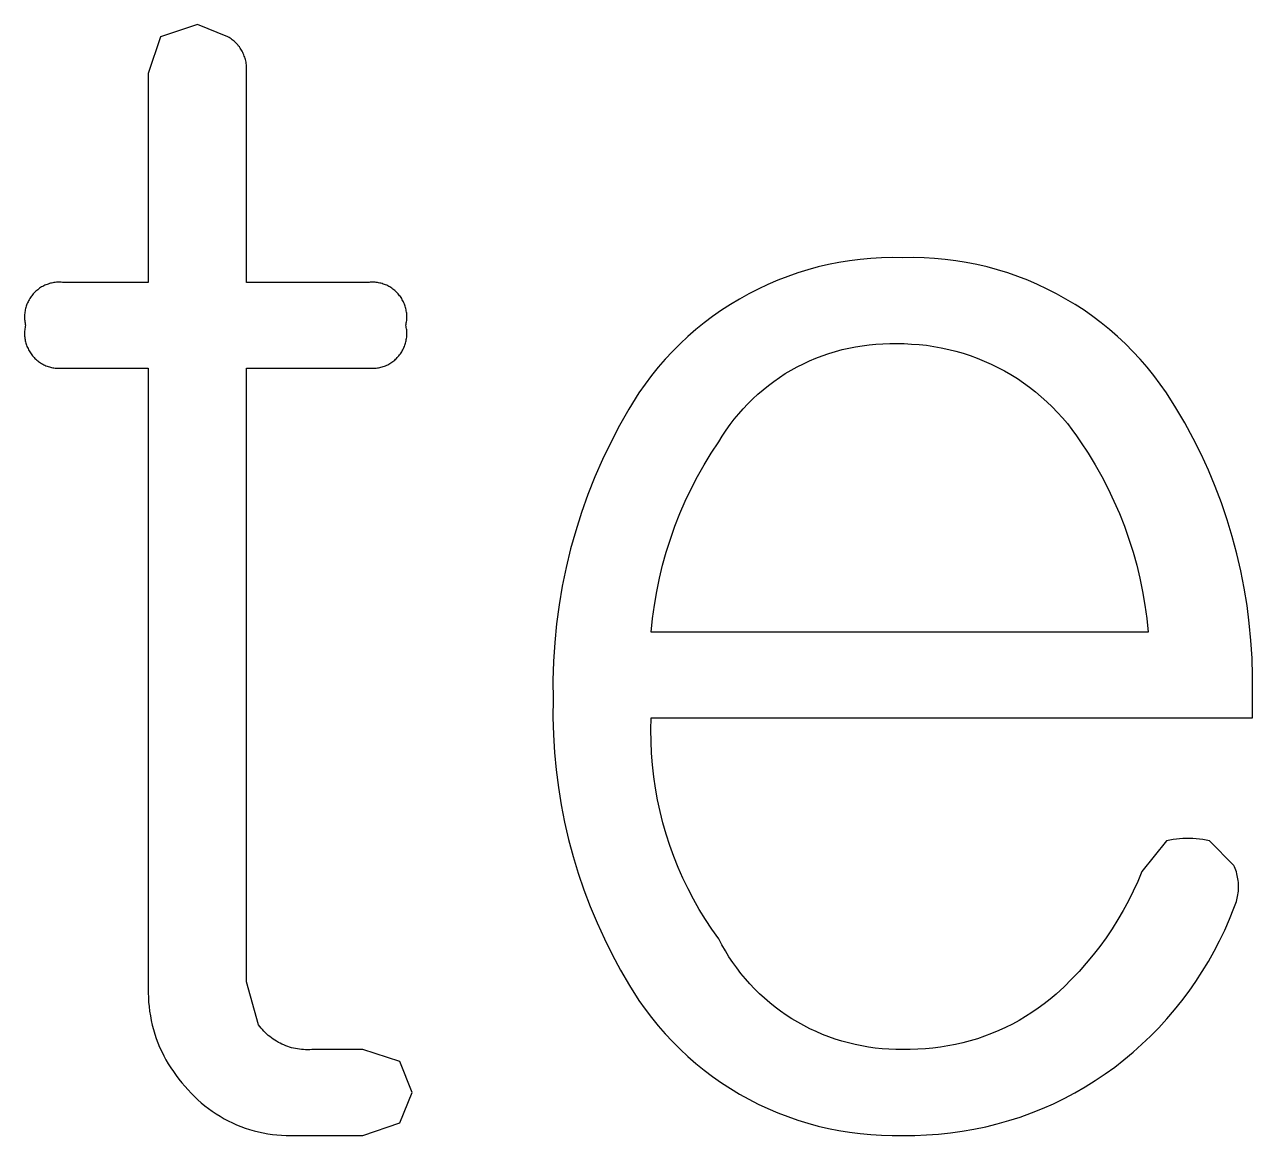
# Model space of a CAD drawing. Header units: millimetres. Extents: x 3033 to 5773, y 123 to 1487.
# Drawn here: x 4016.58 to 4026.9, y 246.18 to 255.51 of the extents above; entities that cross this region are included whole.
import ezdxf

# ---------------------------------------------------------------- set-up
doc = ezdxf.new("R2010")
doc.units = ezdxf.units.MM
doc.header["$MEASUREMENT"] = 0
doc.layers.add('TEX', color=70, linetype='Continuous')

msp = doc.modelspace()

# ---------------------------------------------------------------- linework, layer by layer
at = {"layer": 'TEX'}
for p, q in [((4018.035, 255.512), (4017.725, 255.409)), ((4018.292, 255.409), (4018.035, 255.512)), ((4017.725, 255.409), (4017.622, 255.1)), ((4018.302, 255.404), (4018.292, 255.409)), ((4018.311, 255.398), (4018.302, 255.404)), ((4018.32, 255.392), (4018.311, 255.398)), ((4018.328, 255.385), (4018.32, 255.392)), ((4018.337, 255.379), (4018.328, 255.385)), ((4018.345, 255.372), (4018.337, 255.379)), ((4018.353, 255.364), (4018.345, 255.372)), ((4018.36, 255.357), (4018.353, 255.364)), ((4018.368, 255.349), (4018.36, 255.357)), ((4018.375, 255.341), (4018.368, 255.349)), ((4018.382, 255.332), (4018.375, 255.341)), ((4018.388, 255.324), (4018.382, 255.332)), ((4018.395, 255.315), (4018.388, 255.324)), ((4018.401, 255.306), (4018.395, 255.315)), ((4018.406, 255.297), (4018.401, 255.306)), ((4018.411, 255.288), (4018.406, 255.297)), ((4018.416, 255.278), (4018.411, 255.288)), ((4018.421, 255.268), (4018.416, 255.278)), ((4018.425, 255.258), (4018.421, 255.268)), ((4018.429, 255.248), (4018.425, 255.258)), ((4018.433, 255.238), (4018.429, 255.248)), ((4018.436, 255.228), (4018.433, 255.238)), ((4018.439, 255.218), (4018.436, 255.228)), ((4018.442, 255.207), (4018.439, 255.218)), ((4018.444, 255.197), (4018.442, 255.207)), ((4018.446, 255.186), (4018.444, 255.197)), ((4018.447, 255.175), (4018.446, 255.186)), ((4017.622, 255.1), (4017.622, 253.347)), ((4018.448, 255.165), (4018.447, 255.175)), ((4018.447, 255.1), (4018.448, 255.111)), ((4018.447, 253.347), (4018.447, 255.1)), ((4018.449, 255.154), (4018.448, 255.165)), ((4018.448, 255.111), (4018.449, 255.121)), ((4018.449, 255.143), (4018.449, 255.154)), ((4018.449, 255.132), (4018.449, 255.143)), ((4018.449, 255.121), (4018.449, 255.132)), ((4023.605, 253.539), (4023.516, 253.528)), ((4023.694, 253.548), (4023.605, 253.539)), ((4023.783, 253.553), (4023.694, 253.548)), ((4023.873, 253.555), (4023.783, 253.553)), ((4023.962, 253.554), (4023.873, 253.555)), ((4024.052, 253.555), (4023.962, 253.554)), ((4024.142, 253.553), (4024.052, 253.555)), ((4024.231, 253.548), (4024.142, 253.553)), ((4024.32, 253.539), (4024.231, 253.548)), ((4024.409, 253.528), (4024.32, 253.539)), ((4023.166, 253.453), (4023.08, 253.426)), ((4023.252, 253.476), (4023.166, 253.453)), ((4023.339, 253.496), (4023.252, 253.476)), ((4023.427, 253.514), (4023.339, 253.496)), ((4023.516, 253.528), (4023.427, 253.514)), ((4024.497, 253.514), (4024.409, 253.528)), ((4024.585, 253.496), (4024.497, 253.514)), ((4024.673, 253.476), (4024.585, 253.496)), ((4024.759, 253.453), (4024.673, 253.476)), ((4024.845, 253.426), (4024.759, 253.453)), ((4016.772, 253.33), (4016.762, 253.326)), ((4016.781, 253.333), (4016.772, 253.33)), ((4016.791, 253.336), (4016.781, 253.333)), ((4016.8, 253.339), (4016.791, 253.336)), ((4016.81, 253.341), (4016.8, 253.339)), ((4016.82, 253.343), (4016.81, 253.341)), ((4016.83, 253.345), (4016.82, 253.343)), ((4016.84, 253.347), (4016.83, 253.345)), ((4016.85, 253.348), (4016.84, 253.347)), ((4016.86, 253.348), (4016.85, 253.348)), ((4016.87, 253.349), (4016.86, 253.348)), ((4016.88, 253.349), (4016.87, 253.349)), ((4016.89, 253.348), (4016.88, 253.349)), ((4016.901, 253.347), (4016.89, 253.348)), ((4017.622, 253.347), (4016.901, 253.347)), ((4019.478, 253.347), (4018.447, 253.347)), ((4019.488, 253.348), (4019.478, 253.347)), ((4019.498, 253.349), (4019.488, 253.348)), ((4019.508, 253.349), (4019.498, 253.349)), ((4019.518, 253.348), (4019.508, 253.349)), ((4019.528, 253.348), (4019.518, 253.348)), ((4019.538, 253.347), (4019.528, 253.348)), ((4019.548, 253.345), (4019.538, 253.347)), ((4019.558, 253.343), (4019.548, 253.345)), ((4019.568, 253.341), (4019.558, 253.343)), ((4019.578, 253.339), (4019.568, 253.341)), ((4019.588, 253.336), (4019.578, 253.339)), ((4019.597, 253.333), (4019.588, 253.336)), ((4019.607, 253.33), (4019.597, 253.333)), ((4019.616, 253.326), (4019.607, 253.33)), ((4022.83, 253.329), (4022.749, 253.291)), ((4022.912, 253.364), (4022.83, 253.329)), ((4022.996, 253.397), (4022.912, 253.364)), ((4023.08, 253.426), (4022.996, 253.397)), ((4024.929, 253.397), (4024.845, 253.426)), ((4025.013, 253.364), (4024.929, 253.397)), ((4025.095, 253.329), (4025.013, 253.364)), ((4025.176, 253.291), (4025.095, 253.329)), ((4016.637, 253.227), (4016.632, 253.219)), ((4016.643, 253.235), (4016.637, 253.227)), ((4016.65, 253.243), (4016.643, 253.235)), ((4016.656, 253.251), (4016.65, 253.243)), ((4016.663, 253.258), (4016.656, 253.251)), ((4016.67, 253.265), (4016.663, 253.258)), ((4016.677, 253.272), (4016.67, 253.265)), ((4016.685, 253.279), (4016.677, 253.272)), ((4016.693, 253.285), (4016.685, 253.279)), ((4016.701, 253.291), (4016.693, 253.285)), ((4016.709, 253.297), (4016.701, 253.291)), ((4016.717, 253.303), (4016.709, 253.297)), ((4016.726, 253.308), (4016.717, 253.303)), ((4016.735, 253.313), (4016.726, 253.308)), ((4016.744, 253.318), (4016.735, 253.313)), ((4016.753, 253.322), (4016.744, 253.318)), ((4016.762, 253.326), (4016.753, 253.322)), ((4019.626, 253.322), (4019.616, 253.326)), ((4019.635, 253.318), (4019.626, 253.322)), ((4019.644, 253.313), (4019.635, 253.318)), ((4019.652, 253.308), (4019.644, 253.313)), ((4019.661, 253.303), (4019.652, 253.308)), ((4019.669, 253.297), (4019.661, 253.303)), ((4019.678, 253.291), (4019.669, 253.297)), ((4019.686, 253.285), (4019.678, 253.291)), ((4019.693, 253.279), (4019.686, 253.285)), ((4019.701, 253.272), (4019.693, 253.279)), ((4019.708, 253.265), (4019.701, 253.272)), ((4019.715, 253.258), (4019.708, 253.265)), ((4019.722, 253.251), (4019.715, 253.258)), ((4019.729, 253.243), (4019.722, 253.251)), ((4019.735, 253.235), (4019.729, 253.243)), ((4019.741, 253.227), (4019.735, 253.235)), ((4019.747, 253.219), (4019.741, 253.227)), ((4022.669, 253.251), (4022.591, 253.207)), ((4022.749, 253.291), (4022.669, 253.251)), ((4025.256, 253.251), (4025.176, 253.291)), ((4025.334, 253.207), (4025.256, 253.251)), ((4016.591, 253.127), (4016.589, 253.117)), ((4016.594, 253.136), (4016.591, 253.127)), ((4016.597, 253.146), (4016.594, 253.136)), ((4016.6, 253.156), (4016.597, 253.146)), ((4016.603, 253.165), (4016.6, 253.156)), ((4016.607, 253.174), (4016.603, 253.165)), ((4016.612, 253.183), (4016.607, 253.174)), ((4016.616, 253.193), (4016.612, 253.183)), ((4016.621, 253.201), (4016.616, 253.193)), ((4016.626, 253.21), (4016.621, 253.201)), ((4016.632, 253.219), (4016.626, 253.21)), ((4019.752, 253.21), (4019.747, 253.219)), ((4019.757, 253.201), (4019.752, 253.21)), ((4019.762, 253.193), (4019.757, 253.201)), ((4019.767, 253.183), (4019.762, 253.193)), ((4019.771, 253.174), (4019.767, 253.183)), ((4019.775, 253.165), (4019.771, 253.174)), ((4019.779, 253.156), (4019.775, 253.165)), ((4019.782, 253.146), (4019.779, 253.156)), ((4019.785, 253.136), (4019.782, 253.146)), ((4019.787, 253.127), (4019.785, 253.136)), ((4019.79, 253.117), (4019.787, 253.127)), ((4022.514, 253.161), (4022.439, 253.112)), ((4022.591, 253.207), (4022.514, 253.161)), ((4025.411, 253.161), (4025.334, 253.207)), ((4025.486, 253.112), (4025.411, 253.161)), ((4016.584, 253.087), (4016.583, 253.077)), ((4016.583, 253.077), (4016.583, 253.067)), ((4016.583, 253.067), (4016.583, 253.057)), ((4016.583, 253.057), (4016.583, 253.046)), ((4016.583, 253.046), (4016.583, 253.036)), ((4016.583, 253.036), (4016.584, 253.026)), ((4016.585, 253.097), (4016.584, 253.087)), ((4016.584, 253.026), (4016.586, 253.016)), ((4016.587, 253.107), (4016.585, 253.097)), ((4016.589, 253.117), (4016.587, 253.107)), ((4019.791, 253.107), (4019.79, 253.117)), ((4019.793, 253.097), (4019.791, 253.107)), ((4019.794, 253.087), (4019.793, 253.097)), ((4019.793, 253.016), (4019.794, 253.026)), ((4019.795, 253.077), (4019.794, 253.087)), ((4019.794, 253.026), (4019.795, 253.036)), ((4019.796, 253.067), (4019.795, 253.077)), ((4019.795, 253.036), (4019.796, 253.046)), ((4019.796, 253.057), (4019.796, 253.067)), ((4019.796, 253.046), (4019.796, 253.057)), ((4022.365, 253.06), (4022.294, 253.006)), ((4022.439, 253.112), (4022.365, 253.06)), ((4025.559, 253.06), (4025.486, 253.112)), ((4025.631, 253.006), (4025.559, 253.06)), ((4016.584, 252.947), (4016.583, 252.937)), ((4016.583, 252.937), (4016.583, 252.927)), ((4016.583, 252.927), (4016.583, 252.917)), ((4016.583, 252.917), (4016.583, 252.906)), ((4016.586, 252.957), (4016.584, 252.947)), ((4016.586, 253.016), (4016.587, 253.006)), ((4016.587, 252.967), (4016.586, 252.957)), ((4016.587, 253.006), (4016.589, 252.996)), ((4016.589, 252.977), (4016.587, 252.967)), ((4016.589, 252.996), (4016.591, 252.987)), ((4016.591, 252.987), (4016.589, 252.977)), ((4019.787, 252.987), (4019.789, 252.996)), ((4019.789, 252.977), (4019.787, 252.987)), ((4019.789, 252.996), (4019.791, 253.006)), ((4019.791, 252.967), (4019.789, 252.977)), ((4019.791, 253.006), (4019.793, 253.016)), ((4019.793, 252.957), (4019.791, 252.967)), ((4019.794, 252.947), (4019.793, 252.957)), ((4019.795, 252.937), (4019.794, 252.947)), ((4019.796, 252.927), (4019.795, 252.937)), ((4019.796, 252.917), (4019.796, 252.927)), ((4019.796, 252.906), (4019.796, 252.917)), ((4022.224, 252.95), (4022.157, 252.891)), ((4022.294, 253.006), (4022.224, 252.95)), ((4025.701, 252.95), (4025.631, 253.006)), ((4025.768, 252.891), (4025.701, 252.95)), ((4016.583, 252.906), (4016.583, 252.896)), ((4016.583, 252.896), (4016.584, 252.886)), ((4016.584, 252.886), (4016.585, 252.876)), ((4016.585, 252.876), (4016.587, 252.866)), ((4016.587, 252.866), (4016.589, 252.856)), ((4016.589, 252.856), (4016.591, 252.847)), ((4016.591, 252.847), (4016.594, 252.837)), ((4016.594, 252.837), (4016.597, 252.827)), ((4016.597, 252.827), (4016.6, 252.818)), ((4016.6, 252.818), (4016.603, 252.808)), ((4019.775, 252.808), (4019.779, 252.818)), ((4019.779, 252.818), (4019.782, 252.827)), ((4019.782, 252.827), (4019.785, 252.837)), ((4019.785, 252.837), (4019.787, 252.847)), ((4019.787, 252.847), (4019.79, 252.856)), ((4019.79, 252.856), (4019.791, 252.866)), ((4019.791, 252.866), (4019.793, 252.876)), ((4019.793, 252.876), (4019.794, 252.886)), ((4019.794, 252.886), (4019.795, 252.896)), ((4019.795, 252.896), (4019.796, 252.906)), ((4022.091, 252.83), (4022.028, 252.767)), ((4022.157, 252.891), (4022.091, 252.83)), ((4023.566, 252.806), (4023.623, 252.815)), ((4023.623, 252.815), (4023.68, 252.823)), ((4023.68, 252.823), (4023.738, 252.828)), ((4023.738, 252.828), (4023.795, 252.831)), ((4023.795, 252.831), (4023.853, 252.833)), ((4023.853, 252.833), (4023.911, 252.832)), ((4023.911, 252.832), (4023.974, 252.832)), ((4023.974, 252.832), (4024.037, 252.829)), ((4024.037, 252.829), (4024.1, 252.825)), ((4024.1, 252.825), (4024.163, 252.818)), ((4024.163, 252.818), (4024.225, 252.809)), ((4025.834, 252.83), (4025.768, 252.891)), ((4025.897, 252.767), (4025.834, 252.83)), ((4016.603, 252.808), (4016.607, 252.799)), ((4016.607, 252.799), (4016.612, 252.79)), ((4016.612, 252.79), (4016.616, 252.781)), ((4016.616, 252.781), (4016.621, 252.772)), ((4016.621, 252.772), (4016.626, 252.763)), ((4016.626, 252.763), (4016.632, 252.755)), ((4016.632, 252.755), (4016.637, 252.746)), ((4016.637, 252.746), (4016.643, 252.738)), ((4016.643, 252.738), (4016.65, 252.73)), ((4016.65, 252.73), (4016.656, 252.723)), ((4016.656, 252.723), (4016.663, 252.715)), ((4016.663, 252.715), (4016.67, 252.708)), ((4019.708, 252.708), (4019.715, 252.715)), ((4019.715, 252.715), (4019.722, 252.723)), ((4019.722, 252.723), (4019.729, 252.73)), ((4019.729, 252.73), (4019.735, 252.738)), ((4019.735, 252.738), (4019.741, 252.746)), ((4019.741, 252.746), (4019.747, 252.755)), ((4019.747, 252.755), (4019.752, 252.763)), ((4019.752, 252.763), (4019.757, 252.772)), ((4019.757, 252.772), (4019.762, 252.781)), ((4019.762, 252.781), (4019.767, 252.79)), ((4019.767, 252.79), (4019.771, 252.799)), ((4019.771, 252.799), (4019.775, 252.808)), ((4022.028, 252.767), (4021.967, 252.701)), ((4023.18, 252.688), (4023.233, 252.71)), ((4023.233, 252.71), (4023.287, 252.731)), ((4023.287, 252.731), (4023.342, 252.75)), ((4023.342, 252.75), (4023.397, 252.767)), ((4023.397, 252.767), (4023.453, 252.782)), ((4023.453, 252.782), (4023.509, 252.795)), ((4023.509, 252.795), (4023.566, 252.806)), ((4024.225, 252.809), (4024.287, 252.798)), ((4024.287, 252.798), (4024.349, 252.784)), ((4024.349, 252.784), (4024.41, 252.769)), ((4024.41, 252.769), (4024.47, 252.751)), ((4024.47, 252.751), (4024.53, 252.732)), ((4024.53, 252.732), (4024.589, 252.71)), ((4024.589, 252.71), (4024.648, 252.686)), ((4025.958, 252.701), (4025.897, 252.767)), ((4016.67, 252.708), (4016.677, 252.701)), ((4016.677, 252.701), (4016.685, 252.694)), ((4016.685, 252.694), (4016.693, 252.688)), ((4016.693, 252.688), (4016.701, 252.682)), ((4016.701, 252.682), (4016.709, 252.676)), ((4016.709, 252.676), (4016.717, 252.67)), ((4016.717, 252.67), (4016.726, 252.665)), ((4016.726, 252.665), (4016.735, 252.66)), ((4016.735, 252.66), (4016.744, 252.655)), ((4016.744, 252.655), (4016.753, 252.651)), ((4016.753, 252.651), (4016.762, 252.647)), ((4016.762, 252.647), (4016.772, 252.643)), ((4016.772, 252.643), (4016.781, 252.64)), ((4016.781, 252.64), (4016.791, 252.637)), ((4016.791, 252.637), (4016.8, 252.634)), ((4016.8, 252.634), (4016.81, 252.632)), ((4016.81, 252.632), (4016.82, 252.63)), ((4016.82, 252.63), (4016.83, 252.628)), ((4016.83, 252.628), (4016.84, 252.627)), ((4016.84, 252.627), (4016.85, 252.626)), ((4016.85, 252.626), (4016.86, 252.625)), ((4016.86, 252.625), (4016.87, 252.625)), ((4016.87, 252.625), (4016.88, 252.625)), ((4016.88, 252.625), (4016.89, 252.625)), ((4016.89, 252.625), (4016.901, 252.626)), ((4016.901, 252.626), (4017.622, 252.626)), ((4017.622, 252.626), (4017.622, 247.42)), ((4018.447, 247.471), (4018.447, 252.626)), ((4018.447, 252.626), (4019.478, 252.626)), ((4019.478, 252.626), (4019.488, 252.625)), ((4019.488, 252.625), (4019.498, 252.625)), ((4019.498, 252.625), (4019.508, 252.625)), ((4019.508, 252.625), (4019.518, 252.625)), ((4019.518, 252.625), (4019.528, 252.626)), ((4019.528, 252.626), (4019.538, 252.627)), ((4019.538, 252.627), (4019.548, 252.628)), ((4019.548, 252.628), (4019.558, 252.63)), ((4019.558, 252.63), (4019.568, 252.632)), ((4019.568, 252.632), (4019.578, 252.634)), ((4019.578, 252.634), (4019.588, 252.637)), ((4019.588, 252.637), (4019.597, 252.64)), ((4019.597, 252.64), (4019.607, 252.643)), ((4019.607, 252.643), (4019.616, 252.647)), ((4019.616, 252.647), (4019.626, 252.651)), ((4019.626, 252.651), (4019.635, 252.655)), ((4019.635, 252.655), (4019.644, 252.66)), ((4019.644, 252.66), (4019.652, 252.665)), ((4019.652, 252.665), (4019.661, 252.67)), ((4019.661, 252.67), (4019.669, 252.676)), ((4019.669, 252.676), (4019.678, 252.682)), ((4019.678, 252.682), (4019.686, 252.688)), ((4019.686, 252.688), (4019.693, 252.694)), ((4019.693, 252.694), (4019.701, 252.701)), ((4019.701, 252.701), (4019.708, 252.708)), ((4021.908, 252.634), (4021.851, 252.564)), ((4021.967, 252.701), (4021.908, 252.634)), ((4022.976, 252.58), (4023.026, 252.609)), ((4023.026, 252.609), (4023.076, 252.637)), ((4023.076, 252.637), (4023.128, 252.663)), ((4023.128, 252.663), (4023.18, 252.688)), ((4024.648, 252.686), (4024.705, 252.661)), ((4024.705, 252.661), (4024.762, 252.633)), ((4024.762, 252.633), (4024.818, 252.603)), ((4026.017, 252.634), (4025.958, 252.701)), ((4026.073, 252.564), (4026.017, 252.634)), ((4021.851, 252.564), (4021.797, 252.493)), ((4022.834, 252.481), (4022.88, 252.515)), ((4022.88, 252.515), (4022.928, 252.548)), ((4022.928, 252.548), (4022.976, 252.58)), ((4024.818, 252.603), (4024.872, 252.572)), ((4024.872, 252.572), (4024.926, 252.538)), ((4024.926, 252.538), (4024.978, 252.503)), ((4024.978, 252.503), (4025.029, 252.466)), ((4026.127, 252.493), (4026.073, 252.564)), ((4021.746, 252.42), (4021.662, 252.283)), ((4021.797, 252.493), (4021.746, 252.42)), ((4022.703, 252.368), (4022.745, 252.407)), ((4022.745, 252.407), (4022.789, 252.445)), ((4022.789, 252.445), (4022.834, 252.481)), ((4025.029, 252.466), (4025.079, 252.427)), ((4025.079, 252.427), (4025.127, 252.386)), ((4026.179, 252.42), (4026.127, 252.493)), ((4026.258, 252.294), (4026.179, 252.42)), ((4022.622, 252.285), (4022.661, 252.327)), ((4022.661, 252.327), (4022.703, 252.368)), ((4025.127, 252.386), (4025.174, 252.344)), ((4025.174, 252.344), (4025.219, 252.3)), ((4025.219, 252.3), (4025.263, 252.255)), ((4021.662, 252.283), (4021.583, 252.145)), ((4022.512, 252.152), (4022.547, 252.197)), ((4022.547, 252.197), (4022.584, 252.242)), ((4022.584, 252.242), (4022.622, 252.285)), ((4025.263, 252.255), (4025.305, 252.208)), ((4025.305, 252.208), (4025.346, 252.16)), ((4026.333, 252.166), (4026.258, 252.294)), ((4021.583, 252.145), (4021.509, 252.003)), ((4022.446, 252.056), (4022.478, 252.105)), ((4022.478, 252.105), (4022.512, 252.152)), ((4025.346, 252.16), (4025.385, 252.11)), ((4025.385, 252.11), (4025.422, 252.059)), ((4026.403, 252.036), (4026.333, 252.166)), ((4021.509, 252.003), (4021.44, 251.859)), ((4022.353, 251.912), (4022.416, 252.007)), ((4022.416, 252.007), (4022.446, 252.056)), ((4025.422, 252.059), (4025.457, 252.007)), ((4025.457, 252.007), (4025.52, 251.912)), ((4026.47, 251.904), (4026.403, 252.036)), ((4022.293, 251.814), (4022.353, 251.912)), ((4025.52, 251.912), (4025.58, 251.814)), ((4026.531, 251.769), (4026.47, 251.904)), ((4021.44, 251.859), (4021.376, 251.713)), ((4022.237, 251.715), (4022.293, 251.814)), ((4025.58, 251.814), (4025.636, 251.715)), ((4021.376, 251.713), (4021.317, 251.564)), ((4022.185, 251.613), (4022.237, 251.715)), ((4025.636, 251.715), (4025.689, 251.613)), ((4026.588, 251.632), (4026.531, 251.769)), ((4022.135, 251.51), (4022.185, 251.613)), ((4025.689, 251.613), (4025.738, 251.51)), ((4026.641, 251.494), (4026.588, 251.632)), ((4021.317, 251.564), (4021.264, 251.414)), ((4022.09, 251.405), (4022.135, 251.51)), ((4025.738, 251.51), (4025.783, 251.405)), ((4026.689, 251.353), (4026.641, 251.494)), ((4021.264, 251.414), (4021.215, 251.261)), ((4022.048, 251.299), (4022.09, 251.405)), ((4025.783, 251.405), (4025.825, 251.299)), ((4022.01, 251.191), (4022.048, 251.299)), ((4025.825, 251.299), (4025.864, 251.191)), ((4026.732, 251.212), (4026.689, 251.353)), ((4021.215, 251.261), (4021.172, 251.108)), ((4021.975, 251.082), (4022.01, 251.191)), ((4025.864, 251.191), (4025.898, 251.082)), ((4026.77, 251.068), (4026.732, 251.212)), ((4021.172, 251.108), (4021.135, 250.952)), ((4021.945, 250.972), (4021.975, 251.082)), ((4025.898, 251.082), (4025.929, 250.972)), ((4026.803, 250.924), (4026.77, 251.068)), ((4021.918, 250.861), (4021.945, 250.972)), ((4025.929, 250.972), (4025.956, 250.861)), ((4021.135, 250.952), (4021.102, 250.796)), ((4021.895, 250.749), (4021.918, 250.861)), ((4025.956, 250.861), (4025.979, 250.749)), ((4026.832, 250.779), (4026.803, 250.924)), ((4021.102, 250.796), (4021.076, 250.638)), ((4021.876, 250.636), (4021.895, 250.749)), ((4025.979, 250.749), (4025.998, 250.636)), ((4026.856, 250.632), (4026.832, 250.779)), ((4021.076, 250.638), (4021.054, 250.48)), ((4021.86, 250.523), (4021.876, 250.636)), ((4025.998, 250.636), (4026.013, 250.523)), ((4026.875, 250.485), (4026.856, 250.632)), ((4021.054, 250.48), (4021.038, 250.321)), ((4021.849, 250.409), (4021.86, 250.523)), ((4026.013, 250.523), (4026.024, 250.409)), ((4026.889, 250.338), (4026.875, 250.485)), ((4026.024, 250.409), (4021.849, 250.409)), ((4026.898, 250.19), (4026.889, 250.338)), ((4021.038, 250.321), (4021.028, 250.162)), ((4021.028, 250.162), (4021.023, 250.002)), ((4026.902, 250.042), (4026.898, 250.19)), ((4026.901, 249.894), (4026.902, 250.042)), ((4021.023, 250.002), (4021.024, 249.842)), ((4021.024, 249.842), (4021.023, 249.694)), ((4026.901, 249.688), (4026.901, 249.894)), ((4021.023, 249.694), (4021.027, 249.546)), ((4021.847, 249.589), (4021.849, 249.688)), ((4021.849, 249.688), (4026.901, 249.688)), ((4021.027, 249.546), (4021.036, 249.398)), ((4021.848, 249.49), (4021.847, 249.589)), ((4021.852, 249.391), (4021.848, 249.49)), ((4021.036, 249.398), (4021.05, 249.251)), ((4021.86, 249.293), (4021.852, 249.391)), ((4021.05, 249.251), (4021.069, 249.104)), ((4021.871, 249.194), (4021.86, 249.293)), ((4021.069, 249.104), (4021.093, 248.957)), ((4021.886, 249.097), (4021.871, 249.194)), ((4021.903, 248.999), (4021.886, 249.097)), ((4021.924, 248.903), (4021.903, 248.999)), ((4021.093, 248.957), (4021.121, 248.812)), ((4021.948, 248.807), (4021.924, 248.903)), ((4021.121, 248.812), (4021.155, 248.668)), ((4021.976, 248.712), (4021.948, 248.807)), ((4022.006, 248.618), (4021.976, 248.712)), ((4021.155, 248.668), (4021.193, 248.525)), ((4022.04, 248.525), (4022.006, 248.618)), ((4026.179, 248.657), (4025.973, 248.399)), ((4026.206, 248.662), (4026.179, 248.657)), ((4026.234, 248.667), (4026.206, 248.662)), ((4026.262, 248.671), (4026.234, 248.667)), ((4026.289, 248.673), (4026.262, 248.671)), ((4026.317, 248.675), (4026.289, 248.673)), ((4026.345, 248.676), (4026.317, 248.675)), ((4026.373, 248.676), (4026.345, 248.676)), ((4026.401, 248.675), (4026.373, 248.676)), ((4026.429, 248.673), (4026.401, 248.675)), ((4026.457, 248.671), (4026.429, 248.673)), ((4026.485, 248.667), (4026.457, 248.671)), ((4026.512, 248.662), (4026.485, 248.667)), ((4026.54, 248.657), (4026.512, 248.662)), ((4026.746, 248.45), (4026.54, 248.657)), ((4021.193, 248.525), (4021.236, 248.383)), ((4022.076, 248.433), (4022.04, 248.525)), ((4021.236, 248.383), (4021.284, 248.243)), ((4022.116, 248.342), (4022.076, 248.433)), ((4025.973, 248.399), (4025.938, 248.315)), ((4026.752, 248.437), (4026.746, 248.45)), ((4026.757, 248.423), (4026.752, 248.437)), ((4026.762, 248.409), (4026.757, 248.423)), ((4026.767, 248.395), (4026.762, 248.409)), ((4026.771, 248.38), (4026.767, 248.395)), ((4026.774, 248.366), (4026.771, 248.38)), ((4022.159, 248.253), (4022.116, 248.342)), ((4025.938, 248.315), (4025.9, 248.233)), ((4026.777, 248.351), (4026.774, 248.366)), ((4026.78, 248.337), (4026.777, 248.351)), ((4026.782, 248.322), (4026.78, 248.337)), ((4026.783, 248.307), (4026.782, 248.322)), ((4026.784, 248.292), (4026.783, 248.307)), ((4026.785, 248.278), (4026.784, 248.292)), ((4026.785, 248.263), (4026.785, 248.278)), ((4021.284, 248.243), (4021.337, 248.104)), ((4022.205, 248.166), (4022.159, 248.253)), ((4025.9, 248.233), (4025.859, 248.152)), ((4026.771, 248.16), (4026.774, 248.174)), ((4026.774, 248.174), (4026.777, 248.189)), ((4026.777, 248.189), (4026.78, 248.203)), ((4026.78, 248.203), (4026.782, 248.218)), ((4026.782, 248.218), (4026.783, 248.233)), ((4026.783, 248.233), (4026.784, 248.248)), ((4026.784, 248.248), (4026.785, 248.263)), ((4021.337, 248.104), (4021.394, 247.967)), ((4022.253, 248.08), (4022.205, 248.166)), ((4022.305, 247.995), (4022.253, 248.08)), ((4025.816, 248.072), (4025.77, 247.994)), ((4025.859, 248.152), (4025.816, 248.072)), ((4026.709, 247.997), (4026.746, 248.09)), ((4026.746, 248.09), (4026.752, 248.103)), ((4026.752, 248.103), (4026.757, 248.117)), ((4026.757, 248.117), (4026.762, 248.131)), ((4026.762, 248.131), (4026.767, 248.145)), ((4026.767, 248.145), (4026.771, 248.16)), ((4021.394, 247.967), (4021.455, 247.833)), ((4022.359, 247.913), (4022.305, 247.995)), ((4025.77, 247.994), (4025.722, 247.917)), ((4026.669, 247.906), (4026.709, 247.997)), ((4022.416, 247.832), (4022.359, 247.913)), ((4025.722, 247.917), (4025.671, 247.842)), ((4026.626, 247.816), (4026.669, 247.906)), ((4021.455, 247.833), (4021.521, 247.7)), ((4022.443, 247.781), (4022.416, 247.832)), ((4022.472, 247.731), (4022.443, 247.781)), ((4025.618, 247.769), (4025.562, 247.697)), ((4025.671, 247.842), (4025.618, 247.769)), ((4026.581, 247.728), (4026.626, 247.816)), ((4021.521, 247.7), (4021.592, 247.57)), ((4022.502, 247.682), (4022.472, 247.731)), ((4022.534, 247.634), (4022.502, 247.682)), ((4025.562, 247.697), (4025.504, 247.627)), ((4026.532, 247.642), (4026.581, 247.728)), ((4021.592, 247.57), (4021.667, 247.442)), ((4022.568, 247.588), (4022.534, 247.634)), ((4022.603, 247.542), (4022.568, 247.588)), ((4025.444, 247.559), (4025.382, 247.494)), ((4025.504, 247.627), (4025.444, 247.559)), ((4026.426, 247.473), (4026.48, 247.557)), ((4026.48, 247.557), (4026.532, 247.642)), ((4018.55, 247.11), (4018.447, 247.471)), ((4022.64, 247.498), (4022.603, 247.542)), ((4022.678, 247.455), (4022.64, 247.498)), ((4022.718, 247.413), (4022.678, 247.455)), ((4025.382, 247.494), (4025.318, 247.43)), ((4026.369, 247.392), (4026.426, 247.473)), ((4017.622, 247.42), (4017.622, 247.38)), ((4017.622, 247.38), (4017.623, 247.341)), ((4021.667, 247.442), (4021.746, 247.316)), ((4022.759, 247.372), (4022.718, 247.413)), ((4022.801, 247.333), (4022.759, 247.372)), ((4025.251, 247.368), (4025.202, 247.327)), ((4025.318, 247.43), (4025.251, 247.368)), ((4026.309, 247.312), (4026.369, 247.392)), ((4017.623, 247.341), (4017.625, 247.302)), ((4017.625, 247.302), (4017.629, 247.263)), ((4017.629, 247.263), (4017.633, 247.224)), ((4021.746, 247.316), (4021.797, 247.243)), ((4021.797, 247.243), (4021.851, 247.172)), ((4022.845, 247.296), (4022.801, 247.333)), ((4022.89, 247.26), (4022.845, 247.296)), ((4022.936, 247.225), (4022.89, 247.26)), ((4025.101, 247.25), (4025.048, 247.214)), ((4025.152, 247.288), (4025.101, 247.25)), ((4025.202, 247.327), (4025.152, 247.288)), ((4026.247, 247.235), (4026.309, 247.312)), ((4017.633, 247.224), (4017.64, 247.185)), ((4017.64, 247.185), (4017.647, 247.146)), ((4017.647, 247.146), (4017.656, 247.108)), ((4021.851, 247.172), (4021.908, 247.102)), ((4022.983, 247.192), (4022.936, 247.225)), ((4023.032, 247.161), (4022.983, 247.192)), ((4023.081, 247.132), (4023.032, 247.161)), ((4024.94, 247.148), (4024.884, 247.117)), ((4024.995, 247.18), (4024.94, 247.148)), ((4025.048, 247.214), (4024.995, 247.18)), ((4026.115, 247.086), (4026.182, 247.16)), ((4026.182, 247.16), (4026.247, 247.235)), ((4017.656, 247.108), (4017.666, 247.07)), ((4017.666, 247.07), (4017.677, 247.033)), ((4018.56, 247.097), (4018.55, 247.11)), ((4018.571, 247.083), (4018.56, 247.097)), ((4018.582, 247.07), (4018.571, 247.083)), ((4018.594, 247.057), (4018.582, 247.07)), ((4018.606, 247.045), (4018.594, 247.057)), ((4018.618, 247.033), (4018.606, 247.045)), ((4021.908, 247.102), (4021.967, 247.035)), ((4021.967, 247.035), (4022.028, 246.969)), ((4023.131, 247.104), (4023.081, 247.132)), ((4023.183, 247.077), (4023.131, 247.104)), ((4023.235, 247.053), (4023.183, 247.077)), ((4023.288, 247.03), (4023.235, 247.053)), ((4024.71, 247.037), (4024.65, 247.015)), ((4024.769, 247.062), (4024.71, 247.037)), ((4024.827, 247.089), (4024.769, 247.062)), ((4024.884, 247.117), (4024.827, 247.089)), ((4026.045, 247.016), (4026.115, 247.086)), ((4017.677, 247.033), (4017.69, 246.995)), ((4017.69, 246.995), (4017.703, 246.959)), ((4017.703, 246.959), (4017.718, 246.922)), ((4018.631, 247.022), (4018.618, 247.033)), ((4018.644, 247.011), (4018.631, 247.022)), ((4018.658, 247.001), (4018.644, 247.011)), ((4018.672, 246.99), (4018.658, 247.001)), ((4018.686, 246.981), (4018.672, 246.99)), ((4018.701, 246.972), (4018.686, 246.981)), ((4018.716, 246.963), (4018.701, 246.972)), ((4018.731, 246.955), (4018.716, 246.963)), ((4018.746, 246.948), (4018.731, 246.955)), ((4018.762, 246.941), (4018.746, 246.948)), ((4018.778, 246.934), (4018.762, 246.941)), ((4018.794, 246.929), (4018.778, 246.934)), ((4022.028, 246.969), (4022.091, 246.906)), ((4023.341, 247.009), (4023.288, 247.03)), ((4023.396, 246.99), (4023.341, 247.009)), ((4023.451, 246.973), (4023.396, 246.99)), ((4023.506, 246.958), (4023.451, 246.973)), ((4023.562, 246.944), (4023.506, 246.958)), ((4023.619, 246.933), (4023.562, 246.944)), ((4023.675, 246.923), (4023.619, 246.933)), ((4024.343, 246.933), (4024.28, 246.923)), ((4024.405, 246.945), (4024.343, 246.933)), ((4024.468, 246.959), (4024.405, 246.945)), ((4024.529, 246.976), (4024.468, 246.959)), ((4024.59, 246.994), (4024.529, 246.976)), ((4024.65, 247.015), (4024.59, 246.994)), ((4025.899, 246.881), (4025.973, 246.947)), ((4025.973, 246.947), (4026.045, 247.016)), ((4017.718, 246.922), (4017.735, 246.887)), ((4017.735, 246.887), (4017.752, 246.851)), ((4017.752, 246.851), (4017.771, 246.817)), ((4018.81, 246.923), (4018.794, 246.929)), ((4018.827, 246.918), (4018.81, 246.923)), ((4018.843, 246.914), (4018.827, 246.918)), ((4018.86, 246.911), (4018.843, 246.914)), ((4018.877, 246.908), (4018.86, 246.911)), ((4018.894, 246.905), (4018.877, 246.908)), ((4018.911, 246.903), (4018.894, 246.905)), ((4018.928, 246.902), (4018.911, 246.903)), ((4018.945, 246.901), (4018.928, 246.902)), ((4018.963, 246.901), (4018.945, 246.901)), ((4018.98, 246.901), (4018.963, 246.901)), ((4018.997, 246.902), (4018.98, 246.901)), ((4019.014, 246.904), (4018.997, 246.902)), ((4019.426, 246.904), (4019.014, 246.904)), ((4019.736, 246.801), (4019.426, 246.904)), ((4022.091, 246.906), (4022.157, 246.845)), ((4022.157, 246.845), (4022.224, 246.786)), ((4023.732, 246.915), (4023.675, 246.923)), ((4023.79, 246.91), (4023.732, 246.915)), ((4023.847, 246.906), (4023.79, 246.91)), ((4023.905, 246.904), (4023.847, 246.906)), ((4023.962, 246.904), (4023.905, 246.904)), ((4024.026, 246.903), (4023.962, 246.904)), ((4024.09, 246.905), (4024.026, 246.903)), ((4024.153, 246.909), (4024.09, 246.905)), ((4024.217, 246.915), (4024.153, 246.909)), ((4024.28, 246.923), (4024.217, 246.915)), ((4025.822, 246.817), (4025.899, 246.881)), ((4017.771, 246.817), (4017.79, 246.783)), ((4017.79, 246.783), (4017.811, 246.75)), ((4017.811, 246.75), (4017.833, 246.717)), ((4019.839, 246.543), (4019.736, 246.801)), ((4022.224, 246.786), (4022.294, 246.73)), ((4022.294, 246.73), (4022.365, 246.676)), ((4025.663, 246.698), (4025.744, 246.756)), ((4025.744, 246.756), (4025.822, 246.817)), ((4017.833, 246.717), (4017.856, 246.685)), ((4017.856, 246.685), (4017.88, 246.654)), ((4017.88, 246.654), (4017.905, 246.624)), ((4017.905, 246.624), (4017.931, 246.595)), ((4022.365, 246.676), (4022.439, 246.624)), ((4022.439, 246.624), (4022.514, 246.575)), ((4025.495, 246.589), (4025.58, 246.642)), ((4025.58, 246.642), (4025.663, 246.698)), ((4017.931, 246.595), (4017.957, 246.565)), ((4017.957, 246.565), (4017.983, 246.536)), ((4017.983, 246.536), (4018.01, 246.508)), ((4019.736, 246.286), (4019.839, 246.543)), ((4022.514, 246.575), (4022.591, 246.529)), ((4022.591, 246.529), (4022.669, 246.486)), ((4025.319, 246.492), (4025.408, 246.539)), ((4025.408, 246.539), (4025.495, 246.589)), ((4018.01, 246.508), (4018.038, 246.481)), ((4018.038, 246.481), (4018.068, 246.456)), ((4018.068, 246.456), (4018.098, 246.431)), ((4018.098, 246.431), (4018.128, 246.407)), ((4022.669, 246.486), (4022.749, 246.445)), ((4022.749, 246.445), (4022.83, 246.407)), ((4025.137, 246.408), (4025.229, 246.448)), ((4025.229, 246.448), (4025.319, 246.492)), ((4018.128, 246.407), (4018.16, 246.384)), ((4018.16, 246.384), (4018.192, 246.362)), ((4018.192, 246.362), (4018.226, 246.342)), ((4018.226, 246.342), (4018.259, 246.322)), ((4018.259, 246.322), (4018.294, 246.304)), ((4022.83, 246.407), (4022.912, 246.372)), ((4022.912, 246.372), (4022.996, 246.339)), ((4022.996, 246.339), (4023.08, 246.31)), ((4024.854, 246.306), (4024.949, 246.336)), ((4024.949, 246.336), (4025.044, 246.37)), ((4025.044, 246.37), (4025.137, 246.408)), ((4018.294, 246.304), (4018.329, 246.287)), ((4018.329, 246.287), (4018.364, 246.271)), ((4018.364, 246.271), (4018.401, 246.256)), ((4018.401, 246.256), (4018.437, 246.243)), ((4018.437, 246.243), (4018.474, 246.231)), ((4018.474, 246.231), (4018.512, 246.22)), ((4018.512, 246.22), (4018.55, 246.211)), ((4018.55, 246.211), (4018.588, 246.203)), ((4019.426, 246.182), (4019.736, 246.286)), ((4023.08, 246.31), (4023.166, 246.283)), ((4023.166, 246.283), (4023.252, 246.26)), ((4023.252, 246.26), (4023.339, 246.24)), ((4023.339, 246.24), (4023.427, 246.222)), ((4023.427, 246.222), (4023.516, 246.208)), ((4024.363, 246.202), (4024.463, 246.216)), ((4024.463, 246.216), (4024.561, 246.233)), ((4024.561, 246.233), (4024.66, 246.254)), ((4024.66, 246.254), (4024.757, 246.278)), ((4024.757, 246.278), (4024.854, 246.306)), ((4018.588, 246.203), (4018.626, 246.196)), ((4018.626, 246.196), (4018.665, 246.19)), ((4018.665, 246.19), (4018.704, 246.186)), ((4018.704, 246.186), (4018.742, 246.183)), ((4018.742, 246.183), (4018.781, 246.181)), ((4018.781, 246.181), (4018.82, 246.181)), ((4018.82, 246.181), (4018.859, 246.182)), ((4018.859, 246.182), (4019.426, 246.182)), ((4023.516, 246.208), (4023.605, 246.197)), ((4023.605, 246.197), (4023.694, 246.188)), ((4023.694, 246.188), (4023.783, 246.183)), ((4023.783, 246.183), (4023.873, 246.181)), ((4023.873, 246.181), (4023.962, 246.182)), ((4023.962, 246.182), (4024.063, 246.182)), ((4024.063, 246.182), (4024.163, 246.185)), ((4024.163, 246.185), (4024.263, 246.192)), ((4024.263, 246.192), (4024.363, 246.202))]:
    msp.add_line(p, q, dxfattribs=at)

doc.saveas('drawing.dxf')
